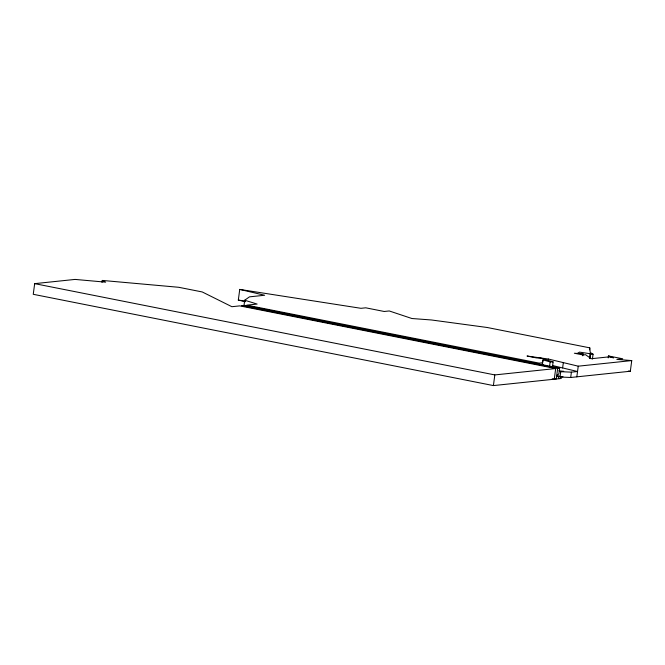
<?xml version="1.0" encoding="UTF-8"?>
<svg xmlns="http://www.w3.org/2000/svg" width="665" height="665" viewBox="0 0 665 665"><rect width="100%" height="100%" fill="white"/><g stroke="black" fill="none" stroke-linecap="round" stroke-linejoin="round"><path stroke-width="1" d="M102.003 282.376L102.26 280.431L105.644 282.16L75.062 279.416L34.671 283.647L33.25 294.304L493.405 385.584L561.327 378.468M245.285 301.711L238.319 300.073L239.741 289.416L360.979 308.311L365.725 307.812L384.195 311.478L389.249 310.954L411.918 318.518L431.502 319.981L487.221 327.496L589.78 347.845L590.229 352.517L593.072 354.196L592.424 359.042M243.922 306.033L244.695 300.223L249.491 296.848L264.637 295.26L239.741 289.416M493.405 385.584L494.827 374.919L555.691 368.551L554.261 379.208L552.224 378.801M542.108 364.57L543.014 359.923L550.163 361.868L553.114 361.926L552.407 367.255M542.424 364.362L543.014 359.923M548.193 360.829L548.426 359.05L527.013 356.024L536.489 357.903L540.911 358.103L553.114 361.926M549.573 366.307L550.163 361.868M559.024 378.709L557.578 375.426L558.949 373.464L559.656 368.136L557.677 368.344L556.256 379L554.236 378.593M557.145 376.432L557.386 374.653M608.201 357.903L608.458 355.958L622.681 358.784L616.846 359.391L631.75 360.58L630.329 371.236L570.695 377.487L560.005 377.005L560.711 371.677L563.712 371.369L558.883 370.779M562.623 367.945L563.338 362.616M570.695 377.487L571.401 372.159L577.536 371.511L552.69 365.567M576.829 376.839L578.251 366.182L631.75 360.58M582.781 355.808L583.047 353.871L577.677 353.198L579.514 352.109L590.096 353.73L590.545 354.462L590.03 358.335M589.523 349.782L589.78 347.845M589.448 358.576L590.096 353.73M590.545 354.462L593.072 354.196M542.341 362.791L539.14 363.123L246.806 305.144L257.131 304.063L244.695 300.223M540.52 364.935L543.288 364.644M560.005 377.005L562.997 376.698M583.047 353.871L574.369 353.24L583.055 354.96L585.582 354.694L591.177 358.734L608.849 356.881L613.587 357.82L608.458 355.958M560.711 371.677L571.401 372.159M628.342 371.078L630.329 371.236M102.26 280.431L178.719 287.288L202.227 291.952L231.886 306.706L239.749 305.883L555.691 368.551M557.204 375.983L560.105 376.34M559.656 368.136L244.512 305.385L241.744 305.676L557.677 368.344M238.319 300.073L245.451 301.187M34.671 283.647L494.827 374.919M548.426 359.05L578.251 366.182"/></g></svg>
